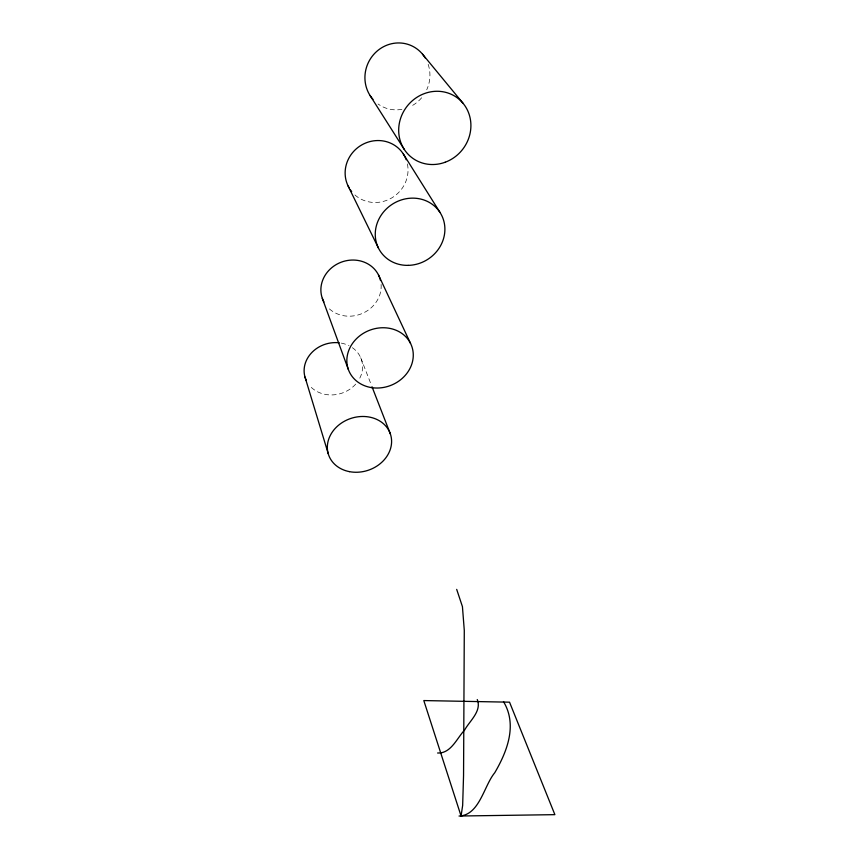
<?xml version="1.0" encoding="UTF-8"?>
<svg xmlns="http://www.w3.org/2000/svg" width="859" height="859" viewBox="0 0 859 859"><rect width="100%" height="100%" fill="white"/><g stroke="black" fill="none" stroke-linecap="round" stroke-linejoin="round"><path stroke-width="0.64" stroke-dasharray="4.29 3.22" d="M360.705 357.72L371.528 385.508M407.413 163.94A31.987 30.43 -36.1 0 1 391.64 197.978A31.987 30.43 -36.1 0 1 354.638 194.714M428.158 64.318A33.759 32.202 -63.8 0 1 426.73 89.765M421.651 97.765A33.759 32.202 -63.8 0 1 410.645 106.441M401.883 109.351A33.759 32.202 -63.8 0 1 378.046 103.993M381.106 284.447A30.484 27.724 -20.6 0 1 361.864 313.642A30.484 27.724 -20.6 0 1 327.333 306.835M352.373 347.68A29.539 25.834 -16.9 0 1 359.159 379.334M355.69 384.134A29.539 25.834 -16.9 0 1 309.261 385.176M341.334 343.128A29.539 25.834 -16.9 0 1 349.001 345.683"/><path stroke-width="1.29" d="M461.068 815.996L423.809 700.568L509.537 702.179L554.882 814.654L461.068 815.996L462.657 805.42L463.549 775.677L464.289 630.431L462.432 606.615L456.687 589.381M459.039 816.05C479.59 815.298 483.885 785.77 494.741 772.756C507.207 751.432 517.569 724.846 503.481 701.599M437.585 753.01C450.932 753.719 456.827 738.278 464.59 730.096C469.605 720.916 481.985 711.134 477.26 699.548M422.51 54.16L463.076 103.316M370.186 95.693L404.245 149.369M403.3 153.922L439.948 212.366M348.163 186.102L378.432 248.026M378.497 274.977L410.516 343.375M372.011 386.754L390.373 433.945M322.318 298.352L348.314 369.391M304.988 377.015L328.245 453.702M349.194 188.014A31.987 30.43 -36.1 0 1 363.529 143.979A31.987 30.43 -36.1 0 1 406.221 159.753M351.675 191.568A31.987 30.43 -36.1 0 1 350.365 189.839M372.978 99.376A33.759 32.202 -63.8 0 1 378.207 50.176A33.759 32.202 -63.8 0 1 425.205 57.95M323.918 301.971A30.484 27.724 -20.6 0 1 341.206 262.199A30.484 27.724 -20.6 0 1 380.516 280.539M306.287 380.473A29.539 25.834 -16.9 0 1 310.851 353.597A29.539 25.834 -16.9 0 1 339.284 342.816M408.154 265.367A35.606 32.76 -32.5 0 0 441.15 214.374A35.606 32.76 -32.5 0 0 380.934 215.545A35.606 32.76 -32.5 0 0 408.154 265.367M445.187 162.233A37.549 35.155 -51.2 0 0 459.565 99.687A37.549 35.155 -51.2 0 0 399.65 121.785A37.549 35.155 -51.2 0 0 445.187 162.233M371.657 387.634A33.769 29.539 -21.7 0 0 412.095 347.272A33.769 29.539 -21.7 0 0 356.421 338.768A33.769 29.539 -21.7 0 0 371.657 387.634M349.452 471.645A32.61 27.327 -18.3 0 0 390.92 435.814A32.61 27.327 -18.3 0 0 338.059 425.645A32.61 27.327 -18.3 0 0 349.452 471.645"/></g></svg>
